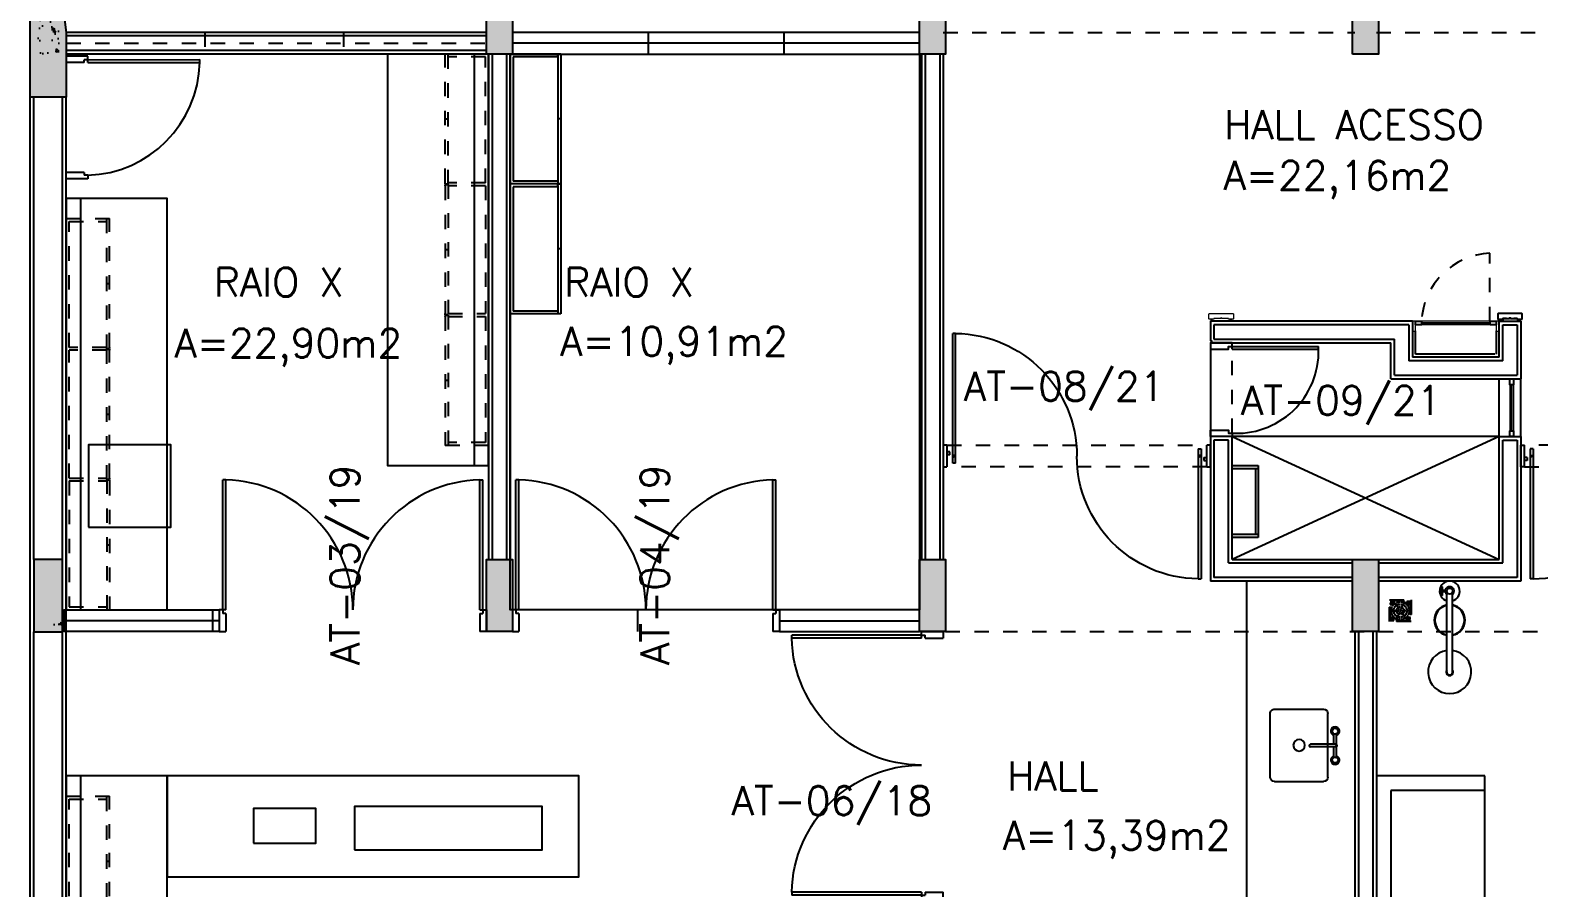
# Model space of a CAD drawing. Header units: metres. Extents: x -31 to 130, y -13 to 69.
# Drawn here: x -0.45 to 10, y 8.15 to 14.09 of the extents above; entities that cross this region are included whole.
import ezdxf

# ---------------------------------------------------------------- set-up
doc = ezdxf.new("R2010")
doc.units = ezdxf.units.M
doc.header["$LTSCALE"] = 0.002
doc.header["$MEASUREMENT"] = 0
doc.linetypes.add('HIDDEN', pattern=[9.525, 6.35, -3.175])
doc.linetypes.add('HIDDEN2', pattern=[4.7625, 3.175, -1.5875])
doc.layers.get('0').update_dxf_attribs({"linetype": 'CONTINUOUS'})
for name, color, linetype in [('A-WC', 2, 'CONTINUOUS'), ('alv', 2, 'CONTINUOUS'), ('ar-alv', 2, 'CONTINUOUS'), ('ar-armario', 1, 'CONTINUOUS'), ('ar-armarioproj', 1, 'HIDDEN'), ('ar-banc', 1, 'CONTINUOUS'), ('ar-cap', 1, 'CONTINUOUS'), ('ar-castelo', 2, 'CONTINUOUS'), ('ar-equip', 2, 'CONTINUOUS'), ('ar-esq', 2, 'CONTINUOUS'), ('ar-estc', 1, 'CONTINUOUS'), ('AR-LAY-OUT-EQUIPAMENTOS', 1, 'CONTINUOUS'), ('ar-porta', 1, 'CONTINUOUS'), ('ar-proj', 1, 'HIDDEN'), ('ar-ralo', 1, 'CONTINUOUS'), ('ar-reboco', 2, 'CONTINUOUS'), ('ar-shaft', 2, 'CONTINUOUS'), ('ar-wc', 2, 'CONTINUOUS'), ('ar-xis', 1, 'CONTINUOUS'), ('armario piso-teto', 1, 'CONTINUOUS'), ('banc', 1, 'CONTINUOUS'), ('bnc-1', 1, 'CONTINUOUS'), ('cap01', 2, 'CONTINUOUS'), ('cap02', 1, 'CONTINUOUS'), ('COZ1', 1, 'CONTINUOUS'), ('DET-PIVO', 2, 'CONTINUOUS'), ('ENDEREÇO', 2, 'CONTINUOUS'), ('esq-01', 1, 'CONTINUOUS'), ('esq-02', 1, 'CONTINUOUS'), ('esq4', 1, 'CONTINUOUS'), ('estc-01', 3, 'CONTINUOUS'), ('h-estc', 3, 'CONTINUOUS'), ('proj', 1, 'HIDDEN'), ('PROJ-MARCO', 1, 'HIDDEN'), ('ptm', 2, 'CONTINUOUS'), ('ptm1', 1, 'CONTINUOUS'), ('ralo', 1, 'HIDDEN2'), ('shaft1', 2, 'CONTINUOUS'), ('TEXTO', 2, 'CONTINUOUS'), ('TRNR1', 1, 'CONTINUOUS'), ('ÁREA', 2, 'CONTINUOUS')]:
    doc.layers.add(name, color=color, linetype=linetype)
doc.styles.add('UNB-100', font='simplex.shx', dxfattribs={"height": 0.2})
doc.styles.add('UNB1-100', font='simplex.shx', dxfattribs={"height": 0.2})

# ---------------------------------------------------------------- blocks, each defined once
blk = doc.blocks.new('plr01-01p')
at = {"layer": 'h-estc'}
blk.add_hatch(color=3, dxfattribs=at).paths.add_polyline_path([(0.09, 0.075), (-0.09, 0.075), (-0.09, -0.625), (0.09, -0.625)])
at = {"layer": 'estc-01', "color": 3}
blk.add_lwpolyline([(-0.09, 0.075), (-0.09, -0.625), (0.09, -0.625), (0.09, 0.075)], close=True, dxfattribs=at)
blk = doc.blocks.new('plr02-01p')
at = {"layer": 'h-estc'}
blk.add_hatch(color=3, dxfattribs=at).paths.add_polyline_path([(0.09, 0.075), (-0.09, 0.075), (-0.09, -0.425), (0.09, -0.425)])
at = {"layer": 'estc-01', "color": 3}
blk.add_lwpolyline([(-0.09, 0.075), (-0.09, -0.425), (0.09, -0.425), (0.09, 0.075)], close=True, dxfattribs=at)
blk = doc.blocks.new('esq15-01p')
at = {"layer": 'esq-01'}
for p, q in [((2.91, 0), (0.09, 0)), ((1.03, -0.075), (1.03, 0.075)), ((1.97, -0.075), (1.97, 0.075))]:
    blk.add_line(p, q, dxfattribs=at)
at = {"layer": 'esq-02'}
blk.add_lwpolyline([(2.91, -0.075), (0.09, -0.075), (0.09, 0.075), (2.91, 0.075)], close=True, dxfattribs=at)
blk = doc.blocks.new('sh-01p')
at = {"layer": 'ar-alv'}
for p, q in [((-1.05, 0.05), (-0.09, 0.05)), ((-1.05, -0.9), (-1.05, 0.05)), ((0.09, 0.05), (1.05, 0.05)), ((1.05, -0.9), (1.05, 0.05)), ((-0.95, -0.05), (-0.95, -0.9)), ((-0.09, -0.05), (-0.95, -0.05)), ((0.95, -0.05), (0.09, -0.05)), ((0.95, -0.05), (0.95, -0.9)), ((-0.95, -0.9), (-1.05, -0.9)), ((0.95, -0.9), (1.05, -0.9)), ((-1.05, -1.7), (-1.05, -1.35)), ((-0.2, -1.35), (-1.05, -1.35)), ((-0.2, -1.35), (-0.2, -1.6)), ((-0.95, -1.45), (-0.3, -1.45)), ((-0.95, -1.45), (-0.95, -1.7)), ((-0.3, -1.7), (-0.3, -1.45)), ((1.05, -1.6), (-0.2, -1.6)), ((1.05, -1.7), (1.05, -1.6)), ((-0.95, -1.7), (-1.05, -1.7)), ((-0.3, -1.7), (1.05, -1.7))]:
    blk.add_line(p, q, dxfattribs=at)
at = {"layer": 'ar-proj'}
for p, q in [((0.925, -0.95), (0.925, -1.53)), ((1.075, -1.53), (1.075, -0.97))]:
    blk.add_line(p, q, dxfattribs=at)
at = {"layer": 'ar-proj', "ltscale": 0.01}
blk.add_line((-0.861, -1.725), (-0.861, -2.195), dxfattribs=at)
blk.add_arc((-0.882, -1.699), 0.496, 272.4338, 357.0427, dxfattribs=at)
at = {"layer": 'ar-reboco'}
for p, q in [((-1.075, 0.075), (-0.09, 0.075)), ((-1.075, -0.925), (-1.075, 0.075)), ((0.09, 0.075), (1.075, 0.075)), ((1.075, -0.925), (1.075, 0.075)), ((-0.09, -0.075), (-0.925, -0.075)), ((0.925, -0.075), (0.09, -0.075)), ((0.925, -0.075), (0.925, -0.925)), ((-0.925, -0.925), (-1.075, -0.925)), ((0.925, -0.925), (1.075, -0.925)), ((1.075, -1.575), (1.075, -0.925)), ((-1.075, -1.725), (-1.075, -1.325)), ((-0.175, -1.325), (-1.075, -1.325)), ((-0.175, -1.325), (-0.175, -1.575)), ((-0.925, -1.475), (-0.325, -1.475)), ((-0.925, -1.475), (-0.925, -1.725)), ((-0.325, -1.725), (-0.325, -1.475)), ((1.075, -1.575), (-0.175, -1.575)), ((1.075, -1.725), (1.075, -1.588)), ((-0.925, -1.725), (-1.075, -1.725)), ((-0.325, -1.725), (1.075, -1.725))]:
    blk.add_line(p, q, dxfattribs=at)
blk.add_lwpolyline([(-0.925, -0.075), (-0.925, -0.925)], dxfattribs=at)
at = {"layer": 'ar-xis'}
for p, q in [((-0.925, -0.925), (0.925, -0.075)), ((0.925, -0.925), (-0.925, -0.075))]:
    blk.add_line(p, q, dxfattribs=at)
at = {"layer": 'esq-01'}
for p, q in [((-1.05, -1.743), (-1.026, -1.743)), ((-0.975, -1.743), (-0.95, -1.743))]:
    blk.add_line(p, q, dxfattribs=at)
at = {"layer": 'esq-01', "lineweight": 15}
blk.add_line((-0.925, -1.714), (-0.925, -1.716), dxfattribs=at)
at = {"layer": 'esq-01', "lineweight": 15, "flags": 128}
for points in [[(-0.925, -1.655), (-0.925, -1.725), (-0.904, -1.725), (-0.904, -1.655)], [(-0.346, -1.655), (-0.346, -1.725), (-0.325, -1.725), (-0.325, -1.655)]]:
    blk.add_lwpolyline(points, close=True, dxfattribs=at)
at = {"layer": 'esq-01', "flags": 128}
blk.add_lwpolyline([(-0.92, -1.778, 0.414214), (-0.915, -1.773), (-0.915, -1.743, 0.414214), (-0.92, -1.738), (-0.95, -1.738), (-0.95, -1.743), (-0.998, -1.743), (-0.998, -1.748), (-1.003, -1.748), (-1.003, -1.743), (-1.05, -1.743), (-1.05, -1.738), (-1.08, -1.738), (-1.08, -1.738, 0.414214), (-1.085, -1.743), (-1.085, -1.773, 0.414214), (-1.08, -1.778)], format="xyb", close=True, dxfattribs=at)
at = {"layer": 'esq-01', "lineweight": 15, "flags": 128}
blk.add_lwpolyline([(0.92, -1.778, -0.414214), (0.915, -1.773), (0.915, -1.743, -0.414214), (0.92, -1.738), (0.95, -1.738), (0.95, -1.743), (0.997, -1.743), (0.997, -1.748), (1.002, -1.748), (1.002, -1.743), (1.05, -1.743), (1.05, -1.738), (1.08, -1.738), (1.08, -1.738, -0.414214), (1.085, -1.743), (1.085, -1.773, -0.414214), (1.08, -1.778)], format="xyb", close=True, dxfattribs=at)
at = {"layer": 'esq4'}
for p, q in [((-1.075, -0.925), (-1.075, -1.325)), ((-0.925, -0.925), (-0.925, -1.325)), ((-0.95, -1.743), (-0.95, -1.725)), ((-0.925, -1.738), (-0.938, -1.738)), ((-0.936, -1.727), (-0.936, -1.736)), ((-0.936, -1.736), (-0.925, -1.736)), ((-0.925, -1.736), (-0.925, -1.738)), ((0.925, -1.736), (0.925, -1.738)), ((0.936, -1.736), (0.925, -1.736)), ((0.936, -1.727), (0.936, -1.736)), ((1.064, -1.727), (1.064, -1.736)), ((1.064, -1.736), (1.075, -1.736)), ((1.075, -1.736), (1.075, -1.738))]:
    blk.add_line(p, q, dxfattribs=at)
at = {"layer": 'esq4', "lineweight": 15, "ltscale": 0.0002}
for p, q in [((-1.025, -1.284), (-1.025, -0.961)), ((-1, -1.284), (-1, -0.961)), ((-0.863, -1.7), (-0.387, -1.7)), ((-0.863, -1.725), (-0.387, -1.725))]:
    blk.add_line(p, q, dxfattribs=at)
at = {"layer": 'esq4', "lineweight": 5}
for p, q in [((-0.925, -1.727), (-0.936, -1.727)), ((-0.925, -1.725), (-0.925, -1.727)), ((0.925, -1.725), (0.925, -1.727)), ((0.925, -1.727), (0.936, -1.727)), ((1.075, -1.727), (1.064, -1.727)), ((1.075, -1.725), (1.075, -1.727))]:
    blk.add_line(p, q, dxfattribs=at)
at = {"layer": 'esq4', "linetype": 'Continuous', "lineweight": 5}
for points in [[(1.075, -1.575), (1.062, -1.575), (1.062, -1.588), (1.075, -1.588), (1.075, -1.586), (1.064, -1.586), (1.064, -1.577), (1.075, -1.577)], [(-1.075, -1.738), (-1.05, -1.738), (-1.05, -1.725), (-1.075, -1.725), (-1.075, -1.727), (-1.064, -1.727), (-1.064, -1.736), (-1.075, -1.736)]]:
    blk.add_lwpolyline(points, close=True, dxfattribs=at)
at = {"layer": 'ptm'}
for p, q in [((0.925, -1.53), (0.325, -1.53)), ((0.325, -1.53), (0.325, -1.55)), ((0.925, -1.55), (0.325, -1.55)), ((0.925, -1.53), (0.925, -1.55))]:
    blk.add_line(p, q, dxfattribs=at)
for points in [[(0.925, -0.925), (1.075, -0.925), (1.075, -0.97), (0.95, -0.97), (0.95, -0.95), (0.925, -0.95), (0.925, -0.925)], [(0.925, -1.575), (1.075, -1.575), (1.075, -1.53), (0.95, -1.53), (0.95, -1.55), (0.925, -1.55), (0.925, -1.575)]]:
    blk.add_lwpolyline(points, dxfattribs=at)
at = {"layer": 'ptm1'}
blk.add_arc((0.894, -1.517), 0.569, 85.5635, 181.3143, dxfattribs=at)
at = {"layer": 'shaft1'}
for p, q in [((0.743, -0.724), (0.743, -0.226)), ((0.743, -0.226), (0.925, -0.226)), ((0.743, -0.247), (0.925, -0.247)), ((0.763, -0.705), (0.763, -0.247)), ((0.926, -0.705), (0.743, -0.705)), ((0.925, -0.726), (0.743, -0.726)), ((-0.925, -0.925), (0.925, -0.925)), ((-1.012, -0.966), (-1.012, -1.284)), ((-0.904, -1.658), (-0.904, -1.495)), ((-0.896, -1.495), (-0.346, -1.495)), ((-0.346, -1.495), (-0.346, -1.657)), ((-0.387, -1.712), (-0.863, -1.712))]:
    blk.add_line(p, q, dxfattribs=at)
for points in [[(-1.025, -0.925), (-1, -0.925), (-1, -0.966), (-1.025, -0.966)], [(-1.025, -1.284), (-1, -1.284), (-1, -1.325), (-1.025, -1.325)], [(-0.863, -1.7), (-0.863, -1.725), (-0.904, -1.725), (-0.904, -1.7)], [(-0.346, -1.7), (-0.346, -1.725), (-0.387, -1.725), (-0.387, -1.7)]]:
    blk.add_lwpolyline(points, close=True, dxfattribs=at)
blk = doc.blocks.new('cp-01p')
at = {"layer": 'cap01'}
for p, q in [((-0.75, 0.75), (-0.75, 0.65)), ((-0.75, 0.75), (0, 0.75)), ((-0.725, 0.75), (0, 0.75)), ((0, -0.75), (0, 0.75)), ((-0.75, 0.65), (-0.1, 0.65)), ((-0.1, -0.65), (-0.1, 0.65)), ((-0.75, -0.65), (-0.1, -0.65)), ((-0.75, -0.65), (-0.75, -0.75)), ((-0.75, -0.75), (0, -0.75))]:
    blk.add_line(p, q, dxfattribs=at)
at = {"layer": 'cap02'}
blk.add_line((-0.75, 0.65), (-0.75, -0.65), dxfattribs=at)
blk = doc.blocks.new('plr02-02p')
at = {"layer": 'h-estc'}
h = blk.add_hatch(dxfattribs=at)
h.set_pattern_fill('AR-CONC', color=256, scale=0.001, style=0)
h.set_pattern_definition([(50, (0, 0), (0.18218, -0.01594), [0.01905, -0.20955]), (355, (0, 0), (-0.03524, 0.19106), [0.01524, -0.16764]), (100.45, (0.01518, -0.00133), (0.14694, 0.17512), [0.01619, -0.17809]), (46.18, (0, 0.0508), (0.27108, -0.04204), [0.02857, -0.31433]), (96.64, (0.0226, 0.0473), (0.2374, 0.24743), [0.02429, -0.26714]), (351.18, (0, 0.0508), (0.2374, 0.24743), [0.02286, -0.25146]), (21, (0.0254, 0.0381), (0.15161, -0.10227), [0.01905, -0.20955]), (326, (0.0254, 0.0381), (0.0618, 0.18419), [0.01524, -0.16764]), (71.45, (0.03803, 0.02958), (0.21342, 0.08192), [0.01619, -0.17809]), (37.5, (0, 0), (0.00309, 0.084555), [0, -0.165608, 0, -0.17018, 0, -0.168275]), (7.5, (0, 0), (0.06682, 0.10018), [0, -0.097028, 0, -0.161798, 0, -0.064135]), (327.5, (-0.05664, 0), (0.13559, -0.00573), [0, -0.0635, 0, -0.19812, 0, -0.26289]), (317.5, (-0.08204, 0), (0.14813, 0.02543), [0, -0.08255, 0, -0.131572, 0, -0.18669])])
h.paths.add_polyline_path([(-0.125, 0.075), (-0.125, 0), (0, 0), (0, 0.075)])
h = blk.add_hatch(color=256, dxfattribs=at)
h.paths.add_polyline_path([(0.1, 0), (-0.1, 0), (-0.1, -0.425), (0.1, -0.425)])
h.paths.add_polyline_path([(0, 0.075), (-0.1, 0.075), (-0.1, 0), (0, 0)])
h.paths.add_polyline_path([(0.1, 0.075), (0, 0.075), (0, 0), (0.1, 0)])
at = {"layer": 'estc-01'}
for p, q in [((-0.1, 0.075), (-0.1, -0.425)), ((0.1, -0.425), (0.1, 0.075))]:
    blk.add_line(p, q, dxfattribs=at)
for points in [[(0.1, 0.075), (-0.1, 0.075)], [(-0.1, -0.425), (0.1, -0.425)]]:
    blk.add_lwpolyline(points, dxfattribs=at)
blk = doc.blocks.new('plr01-03p')
at = {"layer": 'h-estc'}
blk.add_hatch(color=256, dxfattribs=at).paths.add_polyline_path([(-0.125, -0.475), (-0.125, -0.925), (0.125, -0.925), (0.125, 0.075), (-0.055, 0.075)])
h = blk.add_hatch(dxfattribs=at)
h.set_pattern_fill('AR-CONC', color=256, scale=0.001, style=0)
h.set_pattern_definition([(50, (0, 0), (0.182185, -0.01594), [0.01905, -0.20955]), (355, (0, 0), (-0.035243, 0.191057), [0.01524, -0.16764]), (100.45, (0.01518, -0.00133), (0.146943, 0.175117), [0.01619, -0.17809]), (46.184, (0, 0.0508), (0.27108, -0.04204), [0.028575, -0.314325]), (96.636, (0.0226, 0.0473), (0.2374, 0.24743), [0.024285, -0.267135]), (351.184, (0, 0.0508), (0.2374, 0.24743), [0.02286, -0.25146]), (21, (0.0254, 0.0381), (0.151615, -0.102266), [0.01905, -0.20955]), (326, (0.0254, 0.0381), (0.0618, 0.18419), [0.01524, -0.16764]), (71.45, (0.03803, 0.02958), (0.213416, 0.081923), [0.01619, -0.17809]), (37.5, (0, 0), (0.0030886, 0.084555), [0, -0.165608, 0, -0.17018, 0, -0.168275]), (7.5, (0, 0), (0.06682, 0.10018), [0, -0.097028, 0, -0.161798, 0, -0.064135]), (327.5, (-0.05664, 0), (0.1355906, -0.005729), [0, -0.0635, 0, -0.19812, 0, -0.26289]), (317.5, (-0.08204, 0), (0.14813, 0.025426), [0, -0.08255, 0, -0.131572, 0, -0.18669])])
h.paths.add_polyline_path([(0.075, 0), (-0.075, 0), (-0.075, -0.625), (0.075, -0.625)])
h.paths.add_polyline_path([(0.075, 0.075), (-0.075, 0.075), (-0.075, 0), (0.075, 0)])
at = {"layer": 'estc-01'}
blk.add_lwpolyline([(-0.125, -0.475), (-0.125, -0.925), (0.125, -0.925), (0.125, 0.075), (-0.055, 0.075), (-0.125, -0.475)], close=True, dxfattribs=at)
blk = doc.blocks.new('bnc-09p')
at = {"layer": 'banc', "color": 1}
blk.add_lwpolyline([(-1.425, 0), (1.425, 0), (1.425, 0.7), (-1.425, 0.7)], close=True, dxfattribs=at)
blk = doc.blocks.new('pm-dp90-02p')
at = {"layer": 'ptm'}
for p, q in [((-0.925, 0), (-0.925, 0.15)), ((-0.925, 0.15), (-0.88, 0.15)), ((-0.88, 0.025), (-0.88, 0.15)), ((0.88, 0.025), (0.88, 0.15)), ((0.925, 0.15), (0.88, 0.15)), ((0.925, 0), (0.925, 0.15)), ((-0.9, 0), (-0.925, 0)), ((-0.88, 0.025), (-0.9, 0.025)), ((-0.9, 0), (-0.9, 0.025)), ((-0.9, 0), (-0.9, -0.9)), ((-0.88, 0), (-0.9, 0)), ((-0.88, 0), (-0.88, -0.9)), ((0.88, 0.025), (0.9, 0.025)), ((0.9, 0), (0.9, 0.025)), ((0.88, 0), (0.88, -0.9)), ((0.88, 0), (0.9, 0)), ((0.9, 0), (0.9, -0.9)), ((0.9, 0), (0.925, 0)), ((-0.88, -0.9), (-0.9, -0.9)), ((0.88, -0.9), (0.9, -0.9))]:
    blk.add_line(p, q, dxfattribs=at)
at = {"layer": 'ptm', "color": 1}
for centre, start, end in [((-0.9, 0), 271.2733, 360), ((0.9, 0), 180, 268.7267)]:
    blk.add_arc(centre, 0.9, start, end, dxfattribs=at)
blk = doc.blocks.new('pm-dp90-01p')
at = {"layer": 'DET-PIVO'}
for centre in [(-0.85, 0), (0.85, 0)]:
    blk.add_circle(centre, 0.005, dxfattribs=at)
at = {"layer": 'PROJ-MARCO'}
for p, q in [((0.9, 0.075), (-0.9, 0.075)), ((-0.9, -0.075), (0.9, -0.075))]:
    blk.add_line(p, q, dxfattribs=at)
at = {"layer": 'ptm'}
for p, q in [((0.84, -0.05), (0.84, 0.85)), ((0.84, 0.85), (0.86, 0.85)), ((0.86, -0.05), (0.86, 0.85)), ((-0.925, -0.075), (-0.925, 0.075)), ((-0.925, 0.075), (-0.9, 0.075)), ((-0.9, -0.075), (-0.9, 0.075)), ((-0.86, 0.05), (-0.86, -0.85)), ((-0.84, 0.05), (-0.86, 0.05)), ((-0.84, 0.05), (-0.84, -0.85)), ((0.88, 0.03), (0.9, 0.03)), ((0.88, 0.01), (0.88, 0.03)), ((0.88, 0.01), (0.9, 0.01)), ((0.9, 0.075), (0.925, 0.075)), ((0.9, 0.075), (0.9, -0.075)), ((0.925, 0.075), (0.925, -0.075)), ((-0.9, -0.075), (-0.925, -0.075)), ((-0.88, -0.01), (-0.9, -0.01)), ((-0.88, -0.03), (-0.9, -0.03)), ((-0.88, -0.01), (-0.88, -0.03)), ((0.84, -0.05), (0.86, -0.05)), ((0.925, -0.075), (0.9, -0.075)), ((-0.84, -0.85), (-0.86, -0.85))]:
    blk.add_line(p, q, dxfattribs=at)
at = {"layer": 'ptm', "color": 1}
for centre, start, end in [((0.85, 0), 90.6743, 180), ((-0.85, 0), 270.6743, 0)]:
    blk.add_arc(centre, 0.85, start, end, dxfattribs=at)
blk = doc.blocks.new('mob-ar3')
at = {"layer": 'ar-armarioproj'}
for p, q in [((-1.3825, 0), (-1.3825, 0.3)), ((-0.49, 0.3), (-1.3825, 0.3)), ((-1.3825, 0.28), (-1.3825, 0.3)), ((-1.3825, 0.28), (-1.3825, 0.3)), ((-0.48, 0.28), (-1.3825, 0.28)), ((-1.3625, 0.02), (-1.3625, 0.28)), ((-0.9325, 0.28), (-0.9325, 0.3)), ((-0.49, 0.3), (-0.4825, 0.3)), ((-0.49, 0.28), (-0.49, 0.02)), ((-0.4825, 0.28), (-0.4825, 0.3)), ((0.425, 0.28), (-0.48, 0.28)), ((-0.4775, 0.3), (-0.47, 0.3)), ((-0.4775, 0.28), (-0.4775, 0.3)), ((0.415, 0.3), (-0.47, 0.3)), ((-0.47, 0.28), (-0.47, 0.02)), ((-0.0275, 0.28), (-0.0275, 0.3)), ((0.415, 0.3), (0.4225, 0.3)), ((0.415, 0.02), (0.415, 0.28)), ((0.4225, 0.28), (0.4225, 0.3)), ((0.425, 0.28), (1.3275, 0.28)), ((0.4275, 0.28), (0.4275, 0.3)), ((0.4275, 0.3), (0.435, 0.3)), ((0.435, 0.3), (1.3075, 0.3)), ((0.435, 0.02), (0.435, 0.28)), ((0.8775, 0.28), (0.8775, 0.3)), ((1.3075, 0.3), (1.3275, 0.3)), ((1.3075, 0.02), (1.3075, 0.28)), ((1.3275, 0), (1.3275, 0.3)), ((-0.49, 0.02), (-1.3625, 0.02)), ((0.415, 0.02), (-0.47, 0.02)), ((0.435, 0.02), (1.3075, 0.02)), ((1.3275, 0), (-1.3825, 0))]:
    blk.add_line(p, q, dxfattribs=at)
blk = doc.blocks.new('mob-ar4')
at = {"layer": 'armario piso-teto'}
for p, q in [((-0.47, 0.3), (0.43, 0.3)), ((-0.47, 0.28), (-0.47, 0.3)), ((-0.47, 0.3), (-0.47, 0.28)), ((-0.47, 0.28), (-0.47, -0.05)), ((-0.45, 0.28), (-0.47, 0.28)), ((-0.46, 0.28), (0.41, 0.28)), ((-0.45, 0.28), (-0.45, -0.03)), ((-0.02, 0.3), (-0.02, 0.28)), ((0.41, 0.28), (0.41, -0.03)), ((0.41, 0.28), (0.43, 0.28)), ((0.43, 0.3), (0.43, 0.28)), ((0.43, 0.28), (0.43, -0.05)), ((-0.47, -0.05), (0.43, -0.05)), ((-0.45, -0.03), (0.41, -0.03))]:
    blk.add_line(p, q, dxfattribs=at)
blk = doc.blocks.new('ralo-15cm')
at = {"layer": 'ralo'}
h = blk.add_hatch(dxfattribs=at)
h.set_pattern_fill('DOTS', color=256, scale=0.005, style=0)
h.set_pattern_definition([(0, (-210.436618, -163.386024), (0.00396875, 0.0079375), [0, -0.0079375])])
h.paths.add_polyline_path([(0.07, 0.064, 0.109147), (0.065, 0.07), (0.044, 0.07, 0.234403), (0.037, 0.056, 0.031938), (0.037, 0.054, -0.085518), (0.053, 0.038, 0.304982), (0.07, 0.048)])
h.paths.add_polyline_path([(-0.047, 0.07), (-0.065, 0.07, 0.101422), (-0.07, 0.065), (-0.07, 0.047, 0.322568), (-0.052, 0.04, -0.06492), (-0.04, 0.051, 0.065904), (-0.039, 0.056, 0.253091)])
h.paths.add_polyline_path([(-0.054, -0.037, 0.248259), (-0.07, -0.043), (-0.07, -0.068, 0.039546), (-0.068, -0.07), (-0.044, -0.07, 0.224729), (-0.037, -0.055, 0.030017), (-0.037, -0.053, -0.089405)])
h.paths.add_polyline_path([(0.07, -0.042, 0.270307), (0.052, -0.039, -0.063767), (0.041, -0.051, 0.073161), (0.04, -0.056, 0.228135), (0.047, -0.07), (0.069, -0.07, 0.013274), (0.07, -0.069)])
for p, q in [((-0.047, 0.002), (-0.062, 0.002)), ((-0.027, 0.002), (-0.044, 0.002)), ((-0.021, 0.042), (-0.029, 0.055)), ((-0.009, 0.002), (-0.024, 0.002)), ((-0.011, 0.024), (-0.02, 0.04)), ((-0.003, 0.009), (-0.01, 0.022)), ((0.007, 0.007), (0.014, 0.02)), ((0.015, 0.022), (0.024, 0.037)), ((0.026, 0.039), (0.033, 0.052)), ((-0.026, -0.039), (-0.033, -0.052)), ((-0.015, -0.022), (-0.024, -0.037)), ((-0.007, -0.007), (-0.014, -0.02)), ((0.002, -0.009), (0.01, -0.022)), ((0.009, -0.003), (0.024, -0.003)), ((0.011, -0.024), (0.02, -0.04)), ((0.021, -0.042), (0.029, -0.055)), ((0.027, -0.003), (0.044, -0.003)), ((0.047, -0.003), (0.062, -0.003))]:
    blk.add_line(p, q, dxfattribs=at)
for points in [[(-0.075, -0.075), (0.075, -0.075), (0.075, 0.075), (-0.075, 0.075)], [(-0.07, -0.07), (0.07, -0.07), (0.07, 0.07), (-0.07, 0.07)]]:
    blk.add_lwpolyline(points, close=True, dxfattribs=at)
for radius in [0.065, 0.00337]:
    blk.add_circle((0, 0), radius, dxfattribs=at)
for radius, start, end in [(0.0617, 152.3206, 177.6794), (0.0617, 122.3206, 147.6794), (0.0468, 153.0651, 176.9349), (0.0443, 153.2384, 176.7616), (0.0468, 123.0651, 146.9349), (0.0443, 123.2384, 146.7616), (0.0617, 92.3206, 117.6794), (0.0268, 155.3615, 174.6385), (0.0243, 155.916, 174.084), (0.0268, 125.3615, 144.6385), (0.0468, 93.0651, 116.9349), (0.0443, 93.2384, 116.7616), (0.0243, 125.916, 144.084), (0.0268, 95.3615, 114.6385), (0.0243, 95.916, 114.084), (0.0617, 62.3206, 87.6794), (0.0468, 63.0651, 86.9349), (0.0443, 63.2384, 86.7616), (0.0268, 65.3615, 84.6385), (0.0243, 65.916, 84.084), (0.0243, 35.916, 54.084), (0.0268, 35.3615, 54.6385), (0.0243, 5.916, 24.084), (0.0443, 33.2384, 56.7616), (0.0268, 5.3615, 24.6385), (0.0468, 33.0651, 56.9349), (0.0617, 32.3206, 57.6794), (0.0443, 3.2384, 26.7616), (0.0468, 3.0651, 26.9349), (0.0617, 2.3206, 27.6794), (0.0617, 182.3206, 207.6794), (0.0617, 212.3206, 237.6794), (0.0468, 183.0651, 206.9349), (0.0443, 183.2384, 206.7616), (0.0468, 213.0651, 236.9349), (0.0443, 213.2384, 236.7616), (0.0617, 242.3206, 267.6794), (0.0268, 185.3615, 204.6385), (0.0243, 185.916, 204.084), (0.0268, 215.3615, 234.6385), (0.0468, 243.0651, 266.9349), (0.0243, 215.916, 234.084), (0.0443, 243.2384, 266.7616), (0.0268, 245.3615, 264.6385), (0.0243, 245.916, 264.084), (0.0243, 275.916, 294.084), (0.0268, 275.3615, 294.6385), (0.0443, 273.2384, 296.7616), (0.0468, 273.0651, 296.9349), (0.0617, 272.3206, 297.6794), (0.0243, 305.916, 324.084), (0.0268, 305.3615, 324.6385), (0.0243, 335.916, 354.084), (0.0268, 335.3615, 354.6385), (0.0443, 303.2384, 326.7616), (0.0468, 303.0651, 326.9349), (0.0617, 302.3206, 327.6794), (0.0443, 333.2384, 356.7616), (0.0468, 333.0651, 356.9349), (0.0617, 332.3206, 357.6794)]:
    blk.add_arc((0, 0), radius, start, end, dxfattribs=at)
blk = doc.blocks.new('BOX')
at = {"color": 1}
for p, q in [((-0.057, -0.14), (-0.057, -0.2)), ((-0.053, -0.14), (-0.053, -0.2)), ((-0.03, -0.165), (-0.053, -0.165)), ((-0.03, -0.175), (-0.053, -0.175)), ((-0.02, -0.73), (-0.02, -0.192)), ((0.02, -0.73), (0.02, -0.192))]:
    blk.add_line(p, q, dxfattribs=at)
blk.add_circle((0, -0.17), 0.02, dxfattribs=at)
for centre, radius, start, end in [((0, -0.17), 0.0699, 286.6348, 253.3652), ((-0.055, -0.14), 0.002, 0, 180), ((-0.055, -0.2), 0.002, 180, 0), ((0, -0.17), 0.03, 311.8103, 228.1897), ((0, -0.371), 0.107, 100.7532, 259.2468), ((0, -0.371), 0.103, 100.7532, 259.2468), ((0, -0.371), 0.103, 280.7532, 79.2468), ((0, -0.371), 0.107, 280.7532, 79.2468), ((0, -0.73), 0.15, 97.6623, 82.3377), ((0, -0.73), 0.025, 143.1301, 36.8699), ((0, -0.73), 0.02, 180, 0)]:
    blk.add_arc(centre, radius, start, end, dxfattribs=at)
blk = doc.blocks.new('chuvemerg-p')
at = {"layer": 'A-WC', "color": 1, "xscale": 4.000000000000012, "yscale": 4.000000000000012, "zscale": 4.000000000000012, "rotation": 315.0000000000003}
blk.add_blockref('BOX', (0, 0), dxfattribs=at)
blk = doc.blocks.new('chuveiro-emerg')
at = {"layer": 'AR-LAY-OUT-EQUIPAMENTOS', "xscale": 0.250000000000002, "yscale": 0.250000000000002, "zscale": 0.250000000000002, "rotation": 134.9999999999999}
blk.add_blockref('chuvemerg-p', (-0.1, -0.0075), dxfattribs=at)
blk = doc.blocks.new('pm-80-02p')
at = {"layer": 'ptm'}
for p, q in [((0.105, 0.075), (0.104, 0.85)), ((0.124, 0.85), (0.104, 0.85)), ((0.125, 0.075), (0.124, 0.85)), ((0.105, 0.075), (0.08, 0.075)), ((0.08, 0.075), (0.08, -0.075)), ((0.125, 0.075), (0.105, 0.075)), ((0.105, 0.075), (0.105, 0.05)), ((0.125, 0.05), (0.105, 0.05)), ((0.125, 0.05), (0.125, -0.075)), ((0.885, 0.05), (0.885, -0.075)), ((0.885, 0.05), (0.905, 0.05)), ((0.905, 0.075), (0.93, 0.075)), ((0.905, 0.075), (0.905, 0.05)), ((0.93, 0.075), (0.93, -0.075)), ((0.08, -0.075), (0.125, -0.075)), ((0.93, -0.075), (0.885, -0.075))]:
    blk.add_line(p, q, dxfattribs=at)
at = {"layer": 'ptm1', "color": 1}
blk.add_arc((0.105, 0.05), 0.8, 1.7908, 88.6113, dxfattribs=at)
blk = doc.blocks.new('TRNR-01P')
at = {"layer": 'TRNR1'}
for p, q in [((-0.009, 0.083), (-0.009, 0.011)), ((0, 0.009), (0.17, 0.009)), ((0.009, 0.083), (0.009, 0.009)), ((-0.009, -0.011), (-0.009, -0.083)), ((0, -0.009), (0.17, -0.009)), ((0.009, -0.009), (0.009, -0.083))]:
    blk.add_line(p, q, dxfattribs=at)
for centre in [(0, 0.1), (0, -0.1)]:
    blk.add_circle(centre, 0.02, dxfattribs=at)
for centre, radius, start, end in [((0, 0.1), 0.03, 289.4712, 250.5288), ((0, 0), 0.014, 130.0052, 229.9948), ((0, 0), 0.009, 90, 270), ((0.17, 0), 0.009, 270, 90), ((0, -0.1), 0.03, 109.4712, 70.5288)]:
    blk.add_arc(centre, radius, start, end, dxfattribs=at)
blk = doc.blocks.new('CUBAcoz-01P')
at = {"layer": 'COZ1'}
for p, q in [((-0.22, -0.1005), (0.22, -0.1005)), ((-0.25, -0.4705), (-0.25, -0.1305)), ((0.25, -0.4705), (0.25, -0.1305)), ((-0.22, -0.5005), (0.22, -0.5005))]:
    blk.add_line(p, q, dxfattribs=at)
blk.add_circle((0, -0.3005), 0.04, dxfattribs=at)
for centre, start, end in [((-0.22, -0.1305), 90, 180), ((0.22, -0.1305), 0, 90), ((-0.22, -0.4705), 180, 270), ((0.22, -0.4705), 270, 0)]:
    blk.add_arc(centre, 0.03, start, end, dxfattribs=at)

msp = doc.modelspace()

# ---------------------------------------------------------------- linework, layer by layer
at = {"layer": 'alv'}
msp.add_lwpolyline([(2.875, 13.925), (5.71, 13.925), (5.71, 10.075), (2.875, 10.075)], close=True, dxfattribs=at)
at = {"layer": 'ar-alv'}
for p, q in [((2.71, 14.05), (-0.2, 14.05)), ((2.71, 13.95), (-0.2, 13.95)), ((2.75, 13.925), (2.75, 10.425)), ((2.85, 13.925), (2.85, 10.425)), ((5.75, 13.925), (5.75, 10.425)), ((5.85, 13.925), (5.85, 10.425)), ((-0.425, 10.424), (-0.425, 13.625)), ((-0.225, 10.424), (-0.225, 13.625)), ((-0.425, 0.375), (-0.425, 9.924)), ((-0.225, 0.375), (-0.225, 9.924)), ((8.75, 9.925), (8.75, 6.05)), ((8.85, 9.925), (8.85, 0.075))]:
    msp.add_line(p, q, dxfattribs=at)
at = {"layer": 'ar-armario'}
msp.add_line((7.975, 10.275), (7.975, 7.975), dxfattribs=at)
at = {"layer": 'ar-castelo'}
for points in [[(2.625, 11.075), (2.725, 11.075), (2.725, 13.925), (2.625, 13.925)], [(-0.2, 10.075), (-0.1, 10.075), (-0.1, 12.925), (-0.2, 12.925)], [(-0.2, 6.075), (-0.1, 6.075), (-0.1, 8.925), (-0.2, 8.925)]]:
    msp.add_lwpolyline(points, close=True, dxfattribs=at)
at = {"layer": 'ar-equip'}
for points in [[(-0.045, 10.649), (0.525, 10.649), (0.525, 11.219), (-0.045, 11.219)], [(1.098, 8.459), (1.528, 8.459), (1.528, 8.699), (1.098, 8.699)], [(1.797, 8.413), (3.097, 8.413), (3.097, 8.713), (1.797, 8.713)]]:
    msp.add_lwpolyline(points, close=True, dxfattribs=at)
at = {"layer": 'ar-proj'}
for p, q in [((5.875, 14.075), (8.725, 14.075)), ((8.875, 14.075), (11.725, 14.075)), ((5.89, 9.925), (11.725, 9.925))]:
    msp.add_line(p, q, dxfattribs=at)
at = {"layer": 'ar-reboco'}
for p, q in [((2.71, 14.075), (-0.2, 14.075)), ((2.71, 13.925), (-0.2, 13.925)), ((2.725, 13.925), (2.725, 10.425)), ((2.875, 13.925), (2.875, 10.425)), ((5.725, 13.925), (5.725, 10.425)), ((5.875, 13.925), (5.875, 10.425)), ((-0.45, 0.375), (-0.45, 13.625)), ((-0.2, 0.375), (-0.2, 13.625)), ((8.725, 9.925), (8.725, 6.075)), ((8.875, 9.925), (8.875, 0.075))]:
    msp.add_line(p, q, dxfattribs=at)
at = {"layer": 'esq-01'}
for p, q in [((0.813, 10.075), (0.813, 9.925)), ((3.76, 9.925), (3.76, 10.075)), ((0.86, 10), (-0.215, 10)), ((4.74, 10), (5.71, 10))]:
    msp.add_line(p, q, dxfattribs=at)
at = {"layer": 'esq-02'}
for points in [[(0.86, 9.925), (-0.215, 9.925), (-0.215, 10.075), (0.86, 10.075)], [(4.74, 9.925), (5.71, 9.925), (5.71, 10.075), (4.74, 10.075)]]:
    msp.add_lwpolyline(points, dxfattribs=at)
at = {"layer": 'proj'}
for p, q in [((0.76, 14.075), (0.76, 13.925)), ((1.721, 14.075), (1.721, 13.925)), ((-0.2, 14), (2.71, 14))]:
    msp.add_line(p, q, dxfattribs=at)

# ---------------------------------------------------------------- block references
at = {"rotation": 270}
msp.add_blockref('pm-80-02p', (-0.125, 13.99), dxfattribs=at)
at = {"layer": 'ar-armario', "rotation": 269.9999999999999}
for p in [(2.925, 13.455), (2.925, 12.555)]:
    msp.add_blockref('mob-ar4', p, dxfattribs=at)
at = {"layer": 'ar-armarioproj'}
for p, rotation in [((2.725, 12.597), 89.99999999999999), ((-0.2, 11.403), 270)]:
    msp.add_blockref('mob-ar3', p, dxfattribs=dict(at, rotation=rotation))
at = {"layer": 'ar-armarioproj', "xscale": -1, "rotation": 270}
msp.add_blockref('mob-ar3', (-0.2, 7.457), dxfattribs=at)
at = {"layer": 'ar-banc', "rotation": 270}
for p in [(2.025, 12.5), (-0.2, 11.5), (-0.2, 7.5)]:
    msp.add_blockref('bnc-09p', p, dxfattribs=at)
at = {"layer": 'ar-banc'}
msp.add_blockref('bnc-09p', (1.925, 8.225), dxfattribs=at)
at = {"layer": 'ar-cap', "rotation": 180}
msp.add_blockref('cp-01p', (8.875, 8.175), dxfattribs=at)
at = {"layer": 'ar-esq', "xscale": -1, "rotation": 180}
msp.add_blockref('esq15-01p', (2.8, 14), dxfattribs=at)
at = {"layer": 'ar-estc', "xscale": -1}
msp.add_blockref('plr01-03p', (-0.325, 14.55), dxfattribs=at)
at = {"layer": 'ar-estc', "xscale": -1, "rotation": 180}
for name, p in [('plr01-01p', (2.8, 14)), ('plr01-01p', (2.8, 14)), ('plr01-01p', (5.8, 14)), ('plr01-01p', (8.8, 14)), ('plr02-01p', (2.8, 10)), ('plr02-01p', (5.8, 10)), ('plr02-01p', (8.8, 10))]:
    msp.add_blockref(name, p, dxfattribs=at)
at = {"layer": 'ar-estc', "rotation": 180}
msp.add_blockref('plr02-02p', (-0.325, 9.999), dxfattribs=at)
at = {"layer": 'ar-porta', "xscale": -1}
msp.add_blockref('pm-dp90-01p', (6.8, 11.14), dxfattribs=at)
at = {"layer": 'ar-porta'}
msp.add_blockref('pm-dp90-01p', (10.8, 11.14), dxfattribs=at)
at = {"layer": 'ar-porta', "rotation": 180.0000000000149}
for p in [(1.785, 10.075), (3.815, 10.075)]:
    msp.add_blockref('pm-dp90-02p', p, dxfattribs=at)
at = {"layer": 'ar-porta', "xscale": -1, "rotation": 270}
msp.add_blockref('pm-dp90-02p', (5.725, 9), dxfattribs=at)
at = {"layer": 'ar-ralo', "xscale": -1}
msp.add_blockref('ralo-15cm', (9.04, 10.069), dxfattribs=at)
at = {"layer": 'ar-shaft', "rotation": 179.9999999999998}
msp.add_blockref('sh-01p', (8.8, 10.35), dxfattribs=at)
at = {"layer": 'ar-wc', "rotation": 270}
msp.add_blockref('chuveiro-emerg', (9.39, 10.275), dxfattribs=at)
at = {"layer": 'bnc-1', "xscale": -1, "rotation": 270}
msp.add_blockref('CUBAcoz-01P', (8.64, 9.137), dxfattribs=at)
at = {"layer": 'bnc-1', "rotation": 180}
msp.add_blockref('TRNR-01P', (8.589, 9.135), dxfattribs=at)

# ---------------------------------------------------------------- texts
at = {"layer": 'ENDEREÇO', "style": 'UNB-100'}
for s, p in [('AT-08/21', (6.018, 11.524)), ('AT-09/21', (7.937, 11.426)), ('AT-06/18', (4.409, 8.653))]:
    msp.add_text(s, height=0.2, dxfattribs=at).set_placement(p)
for s, p in [('AT-03/19', (1.83, 9.693)), ('AT-04/19', (3.977, 9.693))]:
    msp.add_text(s, height=0.2, rotation=90, dxfattribs=at).set_placement(p)
at = {"layer": 'TEXTO', "style": 'UNB1-100'}
for s, p in [('HALL ACESSO', (7.82, 13.335)), ('RAIO X', (0.823, 12.245)), ('RAIO X', (3.25, 12.245)), ('HALL', (6.317, 8.825))]:
    msp.add_text(s, height=0.2, dxfattribs=at).set_placement(p)
at = {"layer": 'ÁREA', "style": 'UNB1-100'}
for s, p in [('A=22,16m2', (7.817, 12.984)), ('A=22,90m2', (0.55, 11.822)), ('A=10,91m2', (3.222, 11.835)), ('A=13,39m2', (6.288, 8.414))]:
    msp.add_text(s, height=0.2, dxfattribs=at).set_placement(p)

doc.saveas('drawing.dxf')
